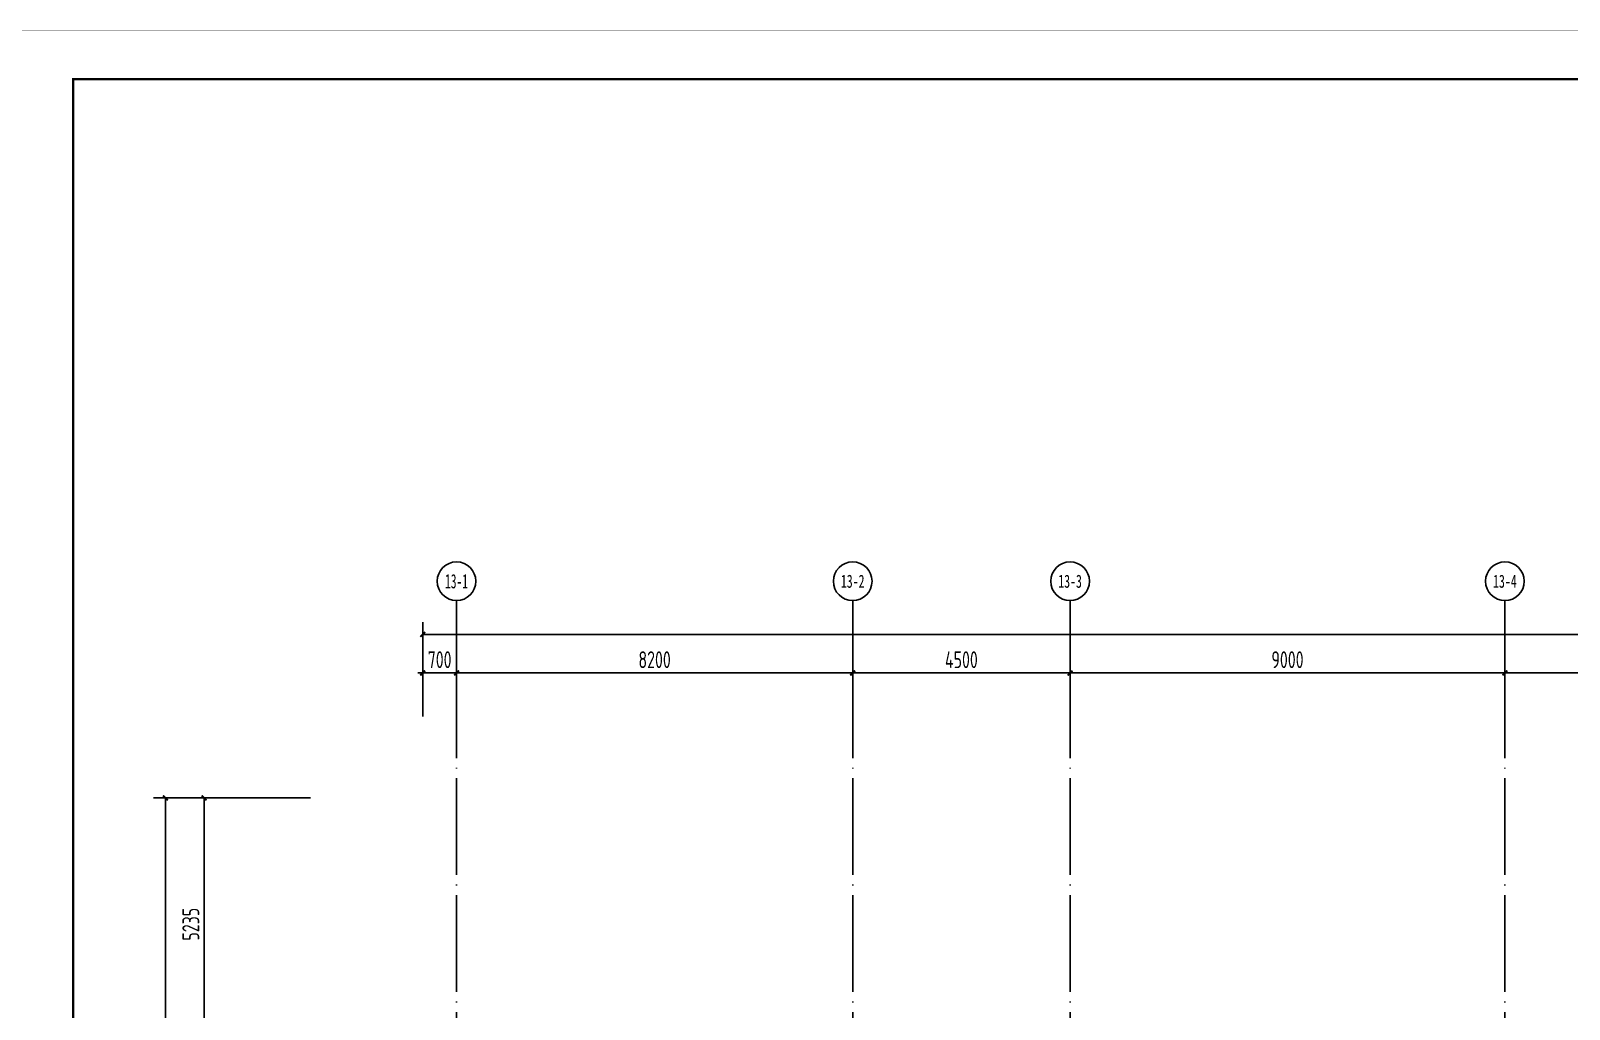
# Model space of a CAD drawing. Extents: x -228436 to 200315, y -41539 to 163917.
# Drawn here: x -9013 to 22832, y 81258 to 101517 of the extents above; entities that cross this region are included whole.
import ezdxf
from ezdxf.enums import TextEntityAlignment as Align

# ---------------------------------------------------------------- set-up
doc = ezdxf.new("R2010")
doc.units = 0
doc.header["$LTSCALE"] = 1000
doc.header["$MEASUREMENT"] = 0
doc.linetypes.add('X-104 13#平面$0$DOTE', pattern=[2.42, 2, -0.2, 0.02, -0.2])
for name, color, linetype in [('AXIS_TEXT', 7, 'Continuous'), ('X-104 13#平面$0$01-标注_轴线坐标', 132, 'Continuous'), ('X-104 13#平面$0$02-TEXT_轴号', 7, 'Continuous'), ('X-104 13#平面$0$A_AXIS-轴线', 36, 'X-104 13#平面$0$DOTE')]:
    doc.layers.add(name, color=color, linetype=linetype)
doc.styles.add('COMPLEX', font='COMPLEX')
doc.styles.add('X-104 13#平面$0$_TCH_AXIS', font='STXIHEI_0.TTF', dxfattribs={"width": 0.75})
doc.styles.add('X-104 13#平面$0$_TCH_DIM_T3', font='ros1.shx', dxfattribs={"width": 0.8, "bigfont": 'jd.shx'})
doc.dimstyles.new('X-104 13#平面$0$_TCH_ARCH&&100', dxfattribs={"dimtxt": 350, "dimasz": 100, "dimexe": 250, "dimexo": 300, "dimgap": 100, "dimtad": 1, "dimdec": 0, "dimzin": 0, "dimdsep": 46, "dimtxsty": 'X-104 13#平面$0$_TCH_DIM_T3', "dimblk": 'X-104 13#平面$0$_ArchTick', "dimcen": 0.09, "dimclrt": 7, "dimazin": 2, "dimtfac": 1, "dimtdec": 0, "dimtix": 1, "dimtmove": 2, "dimatfit": 3, "dimfxl": 0, "dimtolj": 1, "dimtzin": 0, "dimarcsym": 0})

# ---------------------------------------------------------------- blocks, each defined once
blk = doc.blocks.new('图框-A1')
for points, const_width in [([(0, 0), (841, 0), (841, 594), (0, 594)], 0.05), ([(766, 584), (25, 584), (25, 10), (766, 10)], 0.5)]:
    blk.add_lwpolyline(points, close=True, dxfattribs=dict(const_width=const_width))
blk = doc.blocks.new('X-104 13#平面$0$_ArchTick')
at = {"color": 0, "linetype": 'ByBlock', "const_width": 0.4}
blk.add_lwpolyline([(-0.5, -0.5), (0.5, 0.5)], dxfattribs=at)
blk = doc.blocks.new('*D735')
at = {"layer": 'Defpoints', "color": 0, "transparency": 16777216}
for p in [(-6225, 23235), (-2925, 23235), (-2925, -2700)]:
    blk.add_point(p, dxfattribs=at)
at = {"layer": 'X-104 13#平面$0$01-标注_轴线坐标', "color": 0, "lineweight": -2, "transparency": 16777216}
for p, q in [((-3225, 23235), (-6475, 23235)), ((-6225, -2700), (-6225, 23235)), ((-3225, -2700), (-6475, -2700))]:
    blk.add_line(p, q, dxfattribs=at)
at = {"layer": 'X-104 13#平面$0$01-标注_轴线坐标', "color": 0, "lineweight": -2, "transparency": 16777216, "xscale": 100, "yscale": 100, "zscale": 100}
for p, rotation in [((-6225, 23235), 90), ((-6225, -2700), 270)]:
    blk.add_blockref('X-104 13#平面$0$_ArchTick', p, dxfattribs=dict(at, rotation=rotation))
at = {"layer": 'X-104 13#平面$0$01-标注_轴线坐标', "color": 7, "transparency": 16777216, "insert": (-6500, 10268), "char_height": 350, "attachment_point": 5, "rotation": 90, "style": 'X-104 13#平面$0$_TCH_DIM_T3'}
blk.add_mtext('\\A1;25935', dxfattribs=at)
blk = doc.blocks.new('*D740')
at = {"layer": 'Defpoints', "color": 0, "transparency": 16777216}
for p in [(-5425, 23235), (-2925, 23235), (-2925, 18000)]:
    blk.add_point(p, dxfattribs=at)
at = {"layer": 'X-104 13#平面$0$01-标注_轴线坐标', "color": 0, "lineweight": -2, "transparency": 16777216}
for p, q in [((-3225, 23235), (-5675, 23235)), ((-5425, 18000), (-5425, 23235)), ((-3225, 18000), (-5675, 18000))]:
    blk.add_line(p, q, dxfattribs=at)
at = {"layer": 'X-104 13#平面$0$01-标注_轴线坐标', "color": 0, "lineweight": -2, "transparency": 16777216, "xscale": 100, "yscale": 100, "zscale": 100}
for p, rotation in [((-5425, 23235), 90), ((-5425, 18000), 270)]:
    blk.add_blockref('X-104 13#平面$0$_ArchTick', p, dxfattribs=dict(at, rotation=rotation))
at = {"layer": 'X-104 13#平面$0$01-标注_轴线坐标', "color": 7, "transparency": 16777216, "insert": (-5700, 20618), "char_height": 350, "attachment_point": 5, "rotation": 90, "style": 'X-104 13#平面$0$_TCH_DIM_T3'}
blk.add_mtext('\\A1;5235', dxfattribs=at)
blk = doc.blocks.new('_AXISO')
blk.add_circle((0, 0), 0.5)
at = {"layer": 'AXIS_TEXT', "style": 'COMPLEX', "width": 1.041667}
blk.add_attdef('A', text='', height=0.56, dxfattribs=at).set_placement((-0.25, -0.28), (0.25, -0.28), align=Align.FIT)
blk = doc.blocks.new('*D751')
at = {"layer": 'Defpoints', "color": 0, "transparency": 16777216}
for p in [(58400, 26620), (-900, 24620), (58400, 24620)]:
    blk.add_point(p, dxfattribs=at)
at = {"layer": 'X-104 13#平面$0$01-标注_轴线坐标', "color": 0, "lineweight": -2, "transparency": 16777216}
for p, q in [((-900, 24920), (-900, 26870)), ((58400, 24920), (58400, 26870)), ((-900, 26620), (58400, 26620))]:
    blk.add_line(p, q, dxfattribs=at)
at = {"layer": 'X-104 13#平面$0$01-标注_轴线坐标', "color": 0, "lineweight": -2, "transparency": 16777216, "xscale": 100, "yscale": 100, "zscale": 100, "rotation": 180}
blk.add_blockref('X-104 13#平面$0$_ArchTick', (-900, 26620), dxfattribs=at)
at = {"layer": 'X-104 13#平面$0$01-标注_轴线坐标', "color": 0, "lineweight": -2, "transparency": 16777216, "xscale": 100, "yscale": 100, "zscale": 100}
blk.add_blockref('X-104 13#平面$0$_ArchTick', (58400, 26620), dxfattribs=at)
at = {"layer": 'X-104 13#平面$0$01-标注_轴线坐标', "color": 7, "transparency": 16777216, "insert": (28750, 26895), "char_height": 350, "attachment_point": 5, "style": 'X-104 13#平面$0$_TCH_DIM_T3'}
blk.add_mtext('\\A1;59300', dxfattribs=at)
blk = doc.blocks.new('*D752')
at = {"layer": 'Defpoints', "color": 0, "transparency": 16777216}
for p in [(-200, 25820), (-900, 24620), (-200, 24620)]:
    blk.add_point(p, dxfattribs=at)
at = {"layer": 'X-104 13#平面$0$01-标注_轴线坐标', "color": 0, "lineweight": -2, "transparency": 16777216}
for p, q in [((-900, 25820), (-1000, 25820)), ((-900, 24920), (-900, 26070)), ((-900, 25820), (-200, 25820)), ((-200, 24920), (-200, 26070)), ((-200, 25820), (-100, 25820))]:
    blk.add_line(p, q, dxfattribs=at)
at = {"layer": 'X-104 13#平面$0$01-标注_轴线坐标', "color": 0, "lineweight": -2, "transparency": 16777216, "xscale": 100, "yscale": 100, "zscale": 100}
blk.add_blockref('X-104 13#平面$0$_ArchTick', (-900, 25820), dxfattribs=at)
at = {"layer": 'X-104 13#平面$0$01-标注_轴线坐标', "color": 0, "lineweight": -2, "transparency": 16777216, "xscale": 100, "yscale": 100, "zscale": 100, "rotation": 180}
blk.add_blockref('X-104 13#平面$0$_ArchTick', (-200, 25820), dxfattribs=at)
at = {"layer": 'X-104 13#平面$0$01-标注_轴线坐标', "color": 7, "transparency": 16777216, "insert": (-550, 26095), "char_height": 350, "attachment_point": 5, "style": 'X-104 13#平面$0$_TCH_DIM_T3'}
blk.add_mtext('\\A1;700', dxfattribs=at)
blk = doc.blocks.new('*D753')
at = {"layer": 'Defpoints', "color": 0, "transparency": 16777216}
for p in [(8000, 25820), (-200, 24620), (8000, 24620)]:
    blk.add_point(p, dxfattribs=at)
at = {"layer": 'X-104 13#平面$0$01-标注_轴线坐标', "color": 0, "lineweight": -2, "transparency": 16777216}
for p, q in [((-200, 24920), (-200, 26070)), ((-200, 25820), (8000, 25820)), ((8000, 24920), (8000, 26070))]:
    blk.add_line(p, q, dxfattribs=at)
at = {"layer": 'X-104 13#平面$0$01-标注_轴线坐标', "color": 0, "lineweight": -2, "transparency": 16777216, "xscale": 100, "yscale": 100, "zscale": 100, "rotation": 180}
blk.add_blockref('X-104 13#平面$0$_ArchTick', (-200, 25820), dxfattribs=at)
at = {"layer": 'X-104 13#平面$0$01-标注_轴线坐标', "color": 0, "lineweight": -2, "transparency": 16777216, "xscale": 100, "yscale": 100, "zscale": 100}
blk.add_blockref('X-104 13#平面$0$_ArchTick', (8000, 25820), dxfattribs=at)
at = {"layer": 'X-104 13#平面$0$01-标注_轴线坐标', "color": 7, "transparency": 16777216, "insert": (3900, 26095), "char_height": 350, "attachment_point": 5, "style": 'X-104 13#平面$0$_TCH_DIM_T3'}
blk.add_mtext('\\A1;8200', dxfattribs=at)
blk = doc.blocks.new('*D754')
at = {"layer": 'Defpoints', "color": 0, "transparency": 16777216}
for p in [(12500, 25820), (8000, 24620), (12500, 24620)]:
    blk.add_point(p, dxfattribs=at)
at = {"layer": 'X-104 13#平面$0$01-标注_轴线坐标', "color": 0, "lineweight": -2, "transparency": 16777216}
for p, q in [((8000, 24920), (8000, 26070)), ((8000, 25820), (12500, 25820)), ((12500, 24920), (12500, 26070))]:
    blk.add_line(p, q, dxfattribs=at)
at = {"layer": 'X-104 13#平面$0$01-标注_轴线坐标', "color": 0, "lineweight": -2, "transparency": 16777216, "xscale": 100, "yscale": 100, "zscale": 100, "rotation": 180}
blk.add_blockref('X-104 13#平面$0$_ArchTick', (8000, 25820), dxfattribs=at)
at = {"layer": 'X-104 13#平面$0$01-标注_轴线坐标', "color": 0, "lineweight": -2, "transparency": 16777216, "xscale": 100, "yscale": 100, "zscale": 100}
blk.add_blockref('X-104 13#平面$0$_ArchTick', (12500, 25820), dxfattribs=at)
at = {"layer": 'X-104 13#平面$0$01-标注_轴线坐标', "color": 7, "transparency": 16777216, "insert": (10250, 26095), "char_height": 350, "attachment_point": 5, "style": 'X-104 13#平面$0$_TCH_DIM_T3'}
blk.add_mtext('\\A1;4500', dxfattribs=at)
blk = doc.blocks.new('*D755')
at = {"layer": 'Defpoints', "color": 0, "transparency": 16777216}
for p in [(21500, 25820), (12500, 24620), (21500, 24620)]:
    blk.add_point(p, dxfattribs=at)
at = {"layer": 'X-104 13#平面$0$01-标注_轴线坐标', "color": 0, "lineweight": -2, "transparency": 16777216}
for p, q in [((12500, 24920), (12500, 26070)), ((12500, 25820), (21500, 25820)), ((21500, 24920), (21500, 26070))]:
    blk.add_line(p, q, dxfattribs=at)
at = {"layer": 'X-104 13#平面$0$01-标注_轴线坐标', "color": 0, "lineweight": -2, "transparency": 16777216, "xscale": 100, "yscale": 100, "zscale": 100, "rotation": 180}
blk.add_blockref('X-104 13#平面$0$_ArchTick', (12500, 25820), dxfattribs=at)
at = {"layer": 'X-104 13#平面$0$01-标注_轴线坐标', "color": 0, "lineweight": -2, "transparency": 16777216, "xscale": 100, "yscale": 100, "zscale": 100}
blk.add_blockref('X-104 13#平面$0$_ArchTick', (21500, 25820), dxfattribs=at)
at = {"layer": 'X-104 13#平面$0$01-标注_轴线坐标', "color": 7, "transparency": 16777216, "insert": (17000, 26095), "char_height": 350, "attachment_point": 5, "style": 'X-104 13#平面$0$_TCH_DIM_T3'}
blk.add_mtext('\\A1;9000', dxfattribs=at)
blk = doc.blocks.new('*D756')
at = {"layer": 'Defpoints', "color": 0, "transparency": 16777216}
for p in [(30500, 25820), (21500, 24620), (30500, 24620)]:
    blk.add_point(p, dxfattribs=at)
at = {"layer": 'X-104 13#平面$0$01-标注_轴线坐标', "color": 0, "lineweight": -2, "transparency": 16777216}
for p, q in [((21500, 24920), (21500, 26070)), ((21500, 25820), (30500, 25820)), ((30500, 24920), (30500, 26070))]:
    blk.add_line(p, q, dxfattribs=at)
at = {"layer": 'X-104 13#平面$0$01-标注_轴线坐标', "color": 0, "lineweight": -2, "transparency": 16777216, "xscale": 100, "yscale": 100, "zscale": 100, "rotation": 180}
blk.add_blockref('X-104 13#平面$0$_ArchTick', (21500, 25820), dxfattribs=at)
at = {"layer": 'X-104 13#平面$0$01-标注_轴线坐标', "color": 0, "lineweight": -2, "transparency": 16777216, "xscale": 100, "yscale": 100, "zscale": 100}
blk.add_blockref('X-104 13#平面$0$_ArchTick', (30500, 25820), dxfattribs=at)
at = {"layer": 'X-104 13#平面$0$01-标注_轴线坐标', "color": 7, "transparency": 16777216, "insert": (26000, 26095), "char_height": 350, "attachment_point": 5, "style": 'X-104 13#平面$0$_TCH_DIM_T3'}
blk.add_mtext('\\A1;9000', dxfattribs=at)
blk = doc.blocks.new('X-104 13#平面$0$轴网')
at = {"layer": 'X-104 13#平面$0$01-标注_轴线坐标'}
for p, q in [((-200, 24620.3), (-200, 27320.3)), ((8000, 24620.3), (8000, 27320.3)), ((12500, 24620.3), (12500, 27320.3)), ((21500, 24620.3), (21500, 27320.3))]:
    blk.add_line(p, q, dxfattribs=at)
at = {"layer": 'X-104 13#平面$0$A_AXIS-轴线', "linetype": 'X-104 13#平面$0$DOTE'}
for p, q in [((-200, -7401), (-200, 24620.3)), ((8000, -7401), (8000, 24620.3)), ((12500, -7401), (12500, 24620.3)), ((21500, -7401), (21500, 24620.3))]:
    blk.add_line(p, q, dxfattribs=at)
at = {"layer": 'X-104 13#平面$0$01-标注_轴线坐标'}
ref = blk.add_blockref('_AXISO', (-200, 27720.3), dxfattribs=dict(at, xscale=800, yscale=800, zscale=800))
ref.add_attrib('A', '13-1', dxfattribs={"layer": 'X-104 13#平面$0$02-TEXT_轴号', "height": 294.76, "style": 'X-104 13#平面$0$_TCH_AXIS', "width": 0.806882}).set_placement((-438.1, 27572.9), (38.1, 27572.9), align=Align.FIT)
ref = blk.add_blockref('_AXISO', (8000, 27720.3), dxfattribs=dict(at, xscale=800, yscale=800, zscale=800))
ref.add_attrib('A', '13-2', dxfattribs={"layer": 'X-104 13#平面$0$02-TEXT_轴号', "height": 271.23, "style": 'X-104 13#平面$0$_TCH_AXIS', "width": 0.902277}).set_placement((7755, 27584.6), (8245, 27584.6), align=Align.FIT)
ref = blk.add_blockref('_AXISO', (12500, 27720.3), dxfattribs=dict(at, xscale=800, yscale=800, zscale=800))
ref.add_attrib('A', '13-3', dxfattribs={"layer": 'X-104 13#平面$0$02-TEXT_轴号', "height": 271.46, "style": 'X-104 13#平面$0$_TCH_AXIS', "width": 0.901283}).set_placement((12255.1, 27584.5), (12744.9, 27584.5), align=Align.FIT)
ref = blk.add_blockref('_AXISO', (21500, 27720.3), dxfattribs=dict(at, xscale=800, yscale=800, zscale=800))
ref.add_attrib('A', '13-4', dxfattribs={"layer": 'X-104 13#平面$0$02-TEXT_轴号', "height": 270.2, "style": 'X-104 13#平面$0$_TCH_AXIS', "width": 0.906749}).set_placement((21254.7, 27585.2), (21745.3, 27585.2), align=Align.FIT)
for p1, p2, distance, picture, middle in [((-900, 24620.3), (58400, 24620.3), 2000, '*D751', (28750, 26895.3)), ((-900, 24620.3), (-200, 24620.3), 1200, '*D752', (-550, 26095.3)), ((-200, 24620.3), (8000, 24620.3), 1200, '*D753', (3900, 26095.3)), ((8000, 24620.3), (12500, 24620.3), 1200, '*D754', (10250, 26095.3)), ((12500, 24620.3), (21500, 24620.3), 1200, '*D755', (17000, 26095.3)), ((21500, 24620.3), (30500, 24620.3), 1200, '*D756', (26000, 26095.3)), ((-2925, -2700), (-2925, 23235.1), 3300, '*D735', (-6500, 10267.5)), ((-2925, 18000), (-2925, 23235.1), 2500, '*D740', (-5700, 20617.5))]:
    dim = blk.add_aligned_dim(p1=p1, p2=p2, distance=distance, dimstyle='X-104 13#平面$0$_TCH_ARCH&&100', dxfattribs=at)
    dim.commit()
    dim.dimension.update_dxf_attribs({"geometry": picture, "text_midpoint": middle})
blk = doc.blocks.new('X-104 13#平面')
at = {"xscale": 100, "yscale": 100, "zscale": 100}
blk.add_blockref('图框-A1', (-10634.5, 42114.8), dxfattribs=at)
blk.add_blockref('X-104 13#平面$0$轴网', (0, 62400))

msp = doc.modelspace()

# ---------------------------------------------------------------- block references
msp.add_blockref('X-104 13#平面', (0, 0))

doc.saveas('drawing.dxf')
